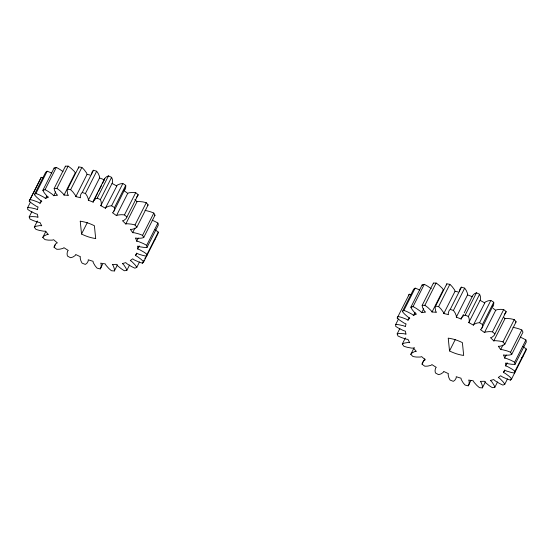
<?xml version="1.0" encoding="UTF-8"?>
<svg xmlns="http://www.w3.org/2000/svg" width="554" height="554" viewBox="0 0 554 554"><rect width="100%" height="100%" fill="white"/><g stroke="black" fill="none" stroke-linecap="round" stroke-linejoin="round"><path stroke-width="0.83" d="M97.781 192.903L93.12 202.12A54.534 27.43 26.8 0 0 88.321 200.236L88.349 199.156A6.877 3.462 26.8 0 0 88.328 198.955L87.165 196.137A27.236 13.698 26.8 0 0 85.932 194.219L85.42 193.526A64.957 32.679 26.8 0 0 82.234 192.515L81.833 192.917A27.236 13.698 26.8 0 0 80.912 194.149L80.261 196.393A6.877 3.462 26.8 0 0 80.282 196.594L80.538 197.764A54.534 27.43 26.8 0 0 75.808 196.615L75.379 195.41A6.877 3.462 26.8 0 0 75.282 195.188L73.142 192.273A27.236 13.698 26.8 0 0 71.328 190.375L70.614 189.703A64.957 32.679 26.8 0 0 67.581 189.212L67.422 189.745A27.236 13.698 26.8 0 0 67.186 191.303L67.588 193.935A6.877 3.462 26.8 0 0 67.692 194.163L68.384 195.41A54.534 27.43 26.8 0 0 64.029 195.084L63.177 193.817A6.877 3.462 26.8 0 0 62.997 193.588L60.026 190.763A27.236 13.698 26.8 0 0 57.741 189.004L56.875 188.402A64.957 32.679 26.8 0 0 54.181 188.457L54.271 189.08A27.236 13.698 26.8 0 0 54.728 190.874L56.162 193.734A6.877 3.462 26.8 0 0 56.342 193.962L57.443 195.223A54.534 27.43 26.8 0 0 53.731 195.721L52.498 194.482A6.877 3.462 26.8 0 0 52.256 194.26L48.634 191.698A27.236 13.698 26.8 0 0 46.024 190.195L45.061 189.69A64.957 32.679 26.8 0 0 42.873 190.292L43.212 190.971A27.236 13.698 26.8 0 0 44.341 192.882L46.716 195.791A6.877 3.462 26.8 0 0 46.958 196.012L48.385 197.196A54.534 27.43 26.8 0 0 45.553 198.498L44.022 197.363A6.877 3.462 26.8 0 0 43.731 197.162L39.687 195.022A27.236 13.698 26.8 0 0 36.917 193.865L35.913 193.498A64.957 32.679 26.8 0 0 34.376 194.606L34.937 195.299A27.236 13.698 26.8 0 0 36.661 197.203L39.826 199.98A6.877 3.462 26.8 0 0 40.123 200.181L41.785 201.22A54.534 27.43 26.8 0 0 40.013 203.242L38.281 202.272A6.877 3.462 26.8 0 0 37.956 202.113L33.746 200.527A27.236 13.698 26.8 0 0 30.989 199.793L30.013 199.578A64.957 32.679 26.8 0 0 29.217 201.13L29.964 201.788A27.236 13.698 26.8 0 0 32.18 203.574L35.941 206.04A6.877 3.462 26.8 0 0 36.259 206.199L38.067 207.03A54.534 27.43 26.8 0 0 37.457 209.647L35.629 208.913A6.877 3.462 26.8 0 0 35.297 208.796L31.176 207.875A27.236 13.698 26.8 0 0 28.614 207.598L27.721 207.556A64.957 32.679 26.8 0 0 27.721 209.447L28.607 210.035A27.236 13.698 26.8 0 0 31.176 211.586L35.29 213.588A6.877 3.462 26.8 0 0 35.622 213.706L37.45 214.266A54.534 27.43 26.8 0 0 38.046 217.313L36.245 216.863A6.877 3.462 26.8 0 0 35.92 216.794L32.16 216.586A27.236 13.698 26.8 0 0 29.937 216.801L29.189 216.926A64.957 32.679 26.8 0 0 29.978 219.038L30.955 219.523A27.236 13.698 26.8 0 0 33.711 220.741L37.921 222.147A6.877 3.462 26.8 0 0 38.247 222.216L39.978 222.479A54.534 27.43 26.8 0 0 41.744 225.762L40.075 225.617A6.877 3.462 26.8 0 0 39.784 225.61L36.612 226.129A27.236 13.698 26.8 0 0 34.881 226.808L34.32 227.105A64.957 32.679 26.8 0 0 35.858 229.308L36.855 229.647A27.236 13.698 26.8 0 0 39.625 230.457L43.676 231.191A6.877 3.462 26.8 0 0 43.967 231.198L45.497 231.15A54.534 27.43 26.8 0 0 48.323 234.46L46.896 234.633A6.877 3.462 26.8 0 0 46.647 234.681L44.265 235.9A27.236 13.698 26.8 0 0 43.136 237.001L42.797 237.444A64.957 32.679 26.8 0 0 44.978 239.598L45.94 239.778A27.236 13.698 26.8 0 0 48.551 240.131L52.18 240.138A6.877 3.462 26.8 0 0 52.422 240.09L53.655 239.723A54.534 27.43 26.8 0 0 57.36 242.86L56.259 243.338A6.877 3.462 26.8 0 0 56.079 243.441L54.638 245.277A27.236 13.698 26.8 0 0 54.174 246.745L54.084 247.299A64.957 32.679 26.8 0 0 56.771 249.272L57.637 249.279A27.236 13.698 26.8 0 0 59.929 249.148L62.907 248.434A6.877 3.462 26.8 0 0 63.08 248.331L63.945 247.673A54.534 27.43 26.8 0 0 68.294 250.436L67.595 251.191A6.877 3.462 26.8 0 0 67.491 251.343L67.082 253.684A27.236 13.698 26.8 0 0 67.311 255.408L67.47 256.052A64.957 32.679 26.8 0 0 70.503 257.714L71.217 257.548A27.236 13.698 26.8 0 0 73.038 256.945L75.178 255.553A6.877 3.462 26.8 0 0 75.282 255.401L75.711 254.494A54.534 27.43 26.8 0 0 80.434 256.71L80.178 257.693A6.877 3.462 26.8 0 0 80.157 257.88L80.801 260.581A27.236 13.698 26.8 0 0 81.715 262.464L82.117 263.15A64.957 32.679 26.8 0 0 85.302 264.403L85.815 264.071A27.236 13.698 26.8 0 0 87.054 263.039L88.225 261.052A6.877 3.462 26.8 0 0 88.245 260.858L88.225 259.764A54.534 27.43 26.8 0 0 93.024 261.287L93.224 262.437A6.877 3.462 26.8 0 0 93.287 262.658L94.949 265.546A27.236 13.698 26.8 0 0 96.486 267.464L97.102 268.15A64.957 32.679 26.8 0 0 100.239 268.912L100.523 268.441A27.236 13.698 26.8 0 0 101.105 267.035L101.23 264.577A6.877 3.462 26.8 0 0 101.167 264.362L100.69 263.143A54.534 27.43 26.8 0 0 105.267 263.884L105.911 265.131A6.877 3.462 26.8 0 0 106.056 265.359L108.626 268.254A27.236 13.698 26.8 0 0 110.696 270.096L111.486 270.74A64.957 32.679 26.8 0 0 114.373 270.954L117.476 264.812M88.321 200.236L99.568 177.966L99.602 176.885A6.877 3.462 26.8 0 0 99.582 176.684L98.418 173.866A27.236 13.698 26.8 0 0 97.179 171.948L96.666 171.255A64.957 32.679 26.8 0 0 93.487 170.244L93.086 170.646A27.236 13.698 26.8 0 0 92.165 171.879L91.507 174.115A6.877 3.462 26.8 0 0 91.521 174.254M463.442 314.43L461.115 319.035A54.534 27.43 26.8 0 0 456.309 317.151L456.337 316.078A6.877 3.462 26.8 0 0 456.323 315.87L455.159 313.052A27.236 13.698 26.8 0 0 453.92 311.14L453.407 310.448A64.957 32.679 26.8 0 0 450.222 309.437L449.82 309.831A27.236 13.698 26.8 0 0 448.906 311.071L448.248 313.308A6.877 3.462 26.8 0 0 448.269 313.509L448.525 314.679A54.534 27.43 26.8 0 0 443.796 313.536L443.373 312.324A6.877 3.462 26.8 0 0 443.269 312.103L441.136 309.187A27.236 13.698 26.8 0 0 439.315 307.29L438.609 306.625A64.957 32.679 26.8 0 0 435.569 306.127L435.409 306.66A27.236 13.698 26.8 0 0 435.174 308.218L435.576 310.849A6.877 3.462 26.8 0 0 435.679 311.078L436.379 312.331A54.534 27.43 26.8 0 0 432.023 311.999L431.164 310.732A6.877 3.462 26.8 0 0 430.984 310.503L428.013 307.678A27.236 13.698 26.8 0 0 425.728 305.926L424.863 305.316A64.957 32.679 26.8 0 0 422.169 305.372L422.259 305.995A27.236 13.698 26.8 0 0 422.723 307.789L424.156 310.649A6.877 3.462 26.8 0 0 424.336 310.877L425.43 312.137A54.534 27.43 26.8 0 0 421.719 312.636L420.486 311.396A6.877 3.462 26.8 0 0 420.244 311.175L416.622 308.613A27.236 13.698 26.8 0 0 414.011 307.11L413.049 306.604A64.957 32.679 26.8 0 0 410.867 307.207L411.2 307.886A27.236 13.698 26.8 0 0 412.328 309.797L414.704 312.705A6.877 3.462 26.8 0 0 414.946 312.927L416.373 314.111A54.534 27.43 26.8 0 0 413.54 315.413L412.01 314.277A6.877 3.462 26.8 0 0 411.719 314.076L407.675 311.937A27.236 13.698 26.8 0 0 404.905 310.78L403.908 310.413A64.957 32.679 26.8 0 0 402.363 311.521L402.924 312.214A27.236 13.698 26.8 0 0 404.649 314.118L407.82 316.895A6.877 3.462 26.8 0 0 408.111 317.096L409.78 318.135A54.534 27.43 26.8 0 0 408 320.157L406.269 319.194A6.877 3.462 26.8 0 0 405.944 319.028L401.733 317.449A27.236 13.698 26.8 0 0 398.977 316.708L398.001 316.493A64.957 32.679 26.8 0 0 397.204 318.044L397.952 318.702A27.236 13.698 26.8 0 0 400.168 320.489L403.928 322.954A6.877 3.462 26.8 0 0 404.254 323.12L406.054 323.945A54.534 27.43 26.8 0 0 405.445 326.562L403.624 325.828A6.877 3.462 26.8 0 0 403.284 325.71L399.171 324.789A27.236 13.698 26.8 0 0 396.602 324.519L395.708 324.471A64.957 32.679 26.8 0 0 395.708 326.361L396.595 326.95A27.236 13.698 26.8 0 0 399.164 328.501L403.277 330.503A6.877 3.462 26.8 0 0 403.617 330.62L405.438 331.188A54.534 27.43 26.8 0 0 406.04 334.228L404.233 333.778A6.877 3.462 26.8 0 0 403.908 333.709L400.147 333.501A27.236 13.698 26.8 0 0 397.924 333.716L397.176 333.84A64.957 32.679 26.8 0 0 397.966 335.959L398.942 336.437A27.236 13.698 26.8 0 0 401.698 337.656L405.916 339.069A6.877 3.462 26.8 0 0 406.234 339.131L407.973 339.394A54.534 27.43 26.8 0 0 409.738 342.677L408.069 342.531A6.877 3.462 26.8 0 0 407.772 342.524L404.6 343.044A27.236 13.698 26.8 0 0 402.869 343.722L402.308 344.02A64.957 32.679 26.8 0 0 403.845 346.222L404.849 346.562A27.236 13.698 26.8 0 0 407.612 347.372L411.664 348.106A6.877 3.462 26.8 0 0 411.954 348.113L413.485 348.064A54.534 27.43 26.8 0 0 416.31 351.375L414.884 351.548A6.877 3.462 26.8 0 0 414.641 351.596L412.259 352.815A27.236 13.698 26.8 0 0 411.123 353.923L410.784 354.359A64.957 32.679 26.8 0 0 412.965 356.513L413.928 356.693A27.236 13.698 26.8 0 0 416.539 357.046L420.167 357.053A6.877 3.462 26.8 0 0 420.41 357.005L421.649 356.637A54.534 27.43 26.8 0 0 425.354 359.775L424.253 360.252A6.877 3.462 26.8 0 0 424.073 360.356L422.633 362.198A27.236 13.698 26.8 0 0 422.162 363.659L422.072 364.22A64.957 32.679 26.8 0 0 424.766 366.187L425.631 366.194A27.236 13.698 26.8 0 0 427.917 366.062L430.894 365.349A6.877 3.462 26.8 0 0 431.074 365.245L431.933 364.587A54.534 27.43 26.8 0 0 436.282 367.35L435.582 368.105A6.877 3.462 26.8 0 0 435.479 368.258L435.07 370.598A27.236 13.698 26.8 0 0 435.299 372.33L435.458 372.967A64.957 32.679 26.8 0 0 438.491 374.629L439.204 374.462A27.236 13.698 26.8 0 0 441.026 373.86L443.165 372.468A6.877 3.462 26.8 0 0 443.269 372.316L443.699 371.415A54.534 27.43 26.8 0 0 448.428 373.625L448.165 374.608A6.877 3.462 26.8 0 0 448.144 374.802L448.795 377.496A27.236 13.698 26.8 0 0 449.703 379.379L450.104 380.072A64.957 32.679 26.8 0 0 453.29 381.318L453.802 380.993A27.236 13.698 26.8 0 0 455.042 379.954L456.219 377.966A6.877 3.462 26.8 0 0 456.24 377.773L456.212 376.678A54.534 27.43 26.8 0 0 461.011 378.202L461.212 379.358A6.877 3.462 26.8 0 0 461.274 379.573L462.936 382.461A27.236 13.698 26.8 0 0 464.474 384.379L465.09 385.065A64.957 32.679 26.8 0 0 468.227 385.826L468.511 385.355A27.236 13.698 26.8 0 0 469.093 383.95L469.217 381.491A6.877 3.462 26.8 0 0 469.155 381.277L468.677 380.058A54.534 27.43 26.8 0 0 473.255 380.806L473.905 382.045A6.877 3.462 26.8 0 0 474.044 382.274L476.62 385.169A27.236 13.698 26.8 0 0 478.684 387.011L479.48 387.655A64.957 32.679 26.8 0 0 482.368 387.869L485.47 381.727M456.309 317.151L467.562 294.88L467.59 293.8A6.877 3.462 26.8 0 0 467.569 293.599L466.406 290.781A27.236 13.698 26.8 0 0 465.173 288.863L464.661 288.17A64.957 32.679 26.8 0 0 461.475 287.159L461.073 287.561A27.236 13.698 26.8 0 0 460.152 288.793L459.598 290.144M114.373 270.954L114.415 270.373A27.236 13.698 26.8 0 0 114.297 268.683L113.376 265.92A6.877 3.462 26.8 0 0 113.231 265.691L112.323 264.424A54.534 27.43 26.8 0 0 116.395 264.341L117.448 265.601A6.877 3.462 26.8 0 0 117.656 265.83L120.98 268.545A27.236 13.698 26.8 0 0 123.445 270.186L124.366 270.747A64.957 32.679 26.8 0 0 126.824 270.414L129.539 265.034M482.368 387.869L482.402 387.294A27.236 13.698 26.8 0 0 482.292 385.605L481.364 382.835A6.877 3.462 26.8 0 0 481.218 382.606L480.318 381.339A54.534 27.43 26.8 0 0 484.383 381.256L485.436 382.516A6.877 3.462 26.8 0 0 485.643 382.745L488.967 385.459A27.236 13.698 26.8 0 0 491.433 387.101L492.354 387.661A64.957 32.679 26.8 0 0 494.819 387.329L497.534 381.955M459.536 290.455L459.501 291.037M93.12 202.12L93.328 201.109A6.877 3.462 26.8 0 1 93.391 200.943L104.72 178.506L106.313 176.961A27.236 13.698 26.8 0 1 107.85 176.137L108.473 175.888A64.957 32.679 26.8 0 1 111.603 177.356L111.887 178.021A27.236 13.698 26.8 0 1 112.462 179.842L112.58 182.384A6.877 3.462 26.8 0 1 112.517 182.557L100.786 205.707A54.534 27.43 26.8 0 1 105.357 208.214L106.008 207.425A6.877 3.462 26.8 0 1 106.153 207.3L108.729 206.233A27.236 13.698 26.8 0 1 110.8 205.866L111.596 205.783A64.957 32.679 26.8 0 1 114.484 207.612L114.519 208.221A27.236 13.698 26.8 0 1 114.394 209.828L113.466 211.94A6.877 3.462 26.8 0 1 113.321 212.064L112.414 212.688A54.534 27.43 26.8 0 1 116.472 215.658L117.531 215.146A6.877 3.462 26.8 0 1 117.739 215.063L121.07 214.71A27.236 13.698 26.8 0 1 123.535 214.82L124.463 214.917A64.957 32.679 26.8 0 1 126.914 216.995L126.7 217.5A27.236 13.698 26.8 0 1 125.897 218.788L123.964 220.333A6.877 3.462 26.8 0 1 123.75 220.409L122.476 220.734A54.534 27.43 26.8 0 1 125.772 223.989L127.164 223.774A6.877 3.462 26.8 0 1 127.434 223.754L131.305 224.128A27.236 13.698 26.8 0 1 134.013 224.716L135.003 224.979A64.957 32.679 26.8 0 1 136.873 227.175L136.423 227.542A27.236 13.698 26.8 0 1 134.982 228.442L132.177 229.321A6.877 3.462 26.8 0 1 131.907 229.342L130.349 229.356A54.534 27.43 26.8 0 1 132.662 232.68L134.31 232.784A6.877 3.462 26.8 0 1 134.615 232.819L138.784 233.906A27.236 13.698 26.8 0 1 141.568 234.924L142.565 235.339A64.957 32.679 26.8 0 1 143.735 237.514L143.071 237.728A27.236 13.698 26.8 0 1 141.083 238.172L137.586 238.331A6.877 3.462 26.8 0 1 137.274 238.296L135.529 237.998A54.534 27.43 26.8 0 1 136.72 241.184L138.514 241.599A6.877 3.462 26.8 0 1 138.846 241.689L143.043 243.414A27.236 13.698 26.8 0 1 145.723 244.806L146.665 245.346A64.957 32.679 26.8 0 1 147.059 247.361L146.235 247.409A27.236 13.698 26.8 0 1 143.818 247.375L139.85 246.807A6.877 3.462 26.8 0 1 139.518 246.717L137.69 246.114A54.534 27.43 26.8 0 1 137.683 248.968L139.511 249.667A6.877 3.462 26.8 0 1 139.843 249.812L143.811 252.063A27.236 13.698 26.8 0 1 146.221 253.746L147.045 254.376A64.957 32.679 26.8 0 1 146.644 256.107L145.702 255.976A27.236 13.698 26.8 0 1 143.022 255.47L138.825 254.21A6.877 3.462 26.8 0 1 138.493 254.064L136.7 253.206A54.534 27.43 26.8 0 1 135.495 255.546L137.247 256.488A6.877 3.462 26.8 0 1 137.558 256.668L141.048 259.314A27.236 13.698 26.8 0 1 143.036 261.169L143.694 261.855A64.957 32.679 26.8 0 1 142.517 263.192L141.519 262.901A27.236 13.698 26.8 0 1 138.735 261.945L134.574 260.068A6.877 3.462 26.8 0 1 134.262 259.888L132.621 258.829A54.534 27.43 26.8 0 1 130.294 260.505L131.852 261.627A6.877 3.462 26.8 0 1 132.129 261.834L134.92 264.701A27.236 13.698 26.8 0 1 136.36 266.626L136.81 267.312A64.957 32.679 26.8 0 1 134.934 268.178L133.943 267.734A27.236 13.698 26.8 0 1 131.229 266.398L127.365 264.029A6.877 3.462 26.8 0 1 127.095 263.815L125.703 262.617A54.534 27.43 26.8 0 1 122.406 263.524L123.68 264.757A6.877 3.462 26.8 0 1 123.895 264.985L125.813 267.894A27.236 13.698 26.8 0 1 126.617 269.756L126.824 270.414M102.435 183.686L104.443 179.51M104.512 179.177L104.574 178.838A6.877 3.462 26.8 0 1 104.637 178.665L104.72 178.506M461.115 319.035L461.316 318.031A6.877 3.462 26.8 0 1 461.378 317.858L463.047 316.154A27.236 13.698 26.8 0 1 464.591 315.323L465.208 315.074L476.461 292.803A64.957 32.679 26.8 0 1 479.591 294.271L479.875 294.943A27.236 13.698 26.8 0 1 480.45 296.757L480.574 299.298A6.877 3.462 26.8 0 1 480.505 299.472L468.774 322.622A54.534 27.43 26.8 0 1 473.351 325.129L473.995 324.346A6.877 3.462 26.8 0 1 474.141 324.215L476.724 323.148A27.236 13.698 26.8 0 1 478.794 322.781L479.584 322.698A64.957 32.679 26.8 0 1 482.472 324.533L482.506 325.136A27.236 13.698 26.8 0 1 482.389 326.742L481.454 328.854A6.877 3.462 26.8 0 1 481.308 328.979L480.401 329.602A54.534 27.43 26.8 0 1 484.466 332.573L485.519 332.061A6.877 3.462 26.8 0 1 485.733 331.984L489.057 331.624A27.236 13.698 26.8 0 1 491.53 331.735L492.451 331.832A64.957 32.679 26.8 0 1 494.909 333.91L494.687 334.415A27.236 13.698 26.8 0 1 493.884 335.71L491.959 337.248A6.877 3.462 26.8 0 1 491.744 337.324L490.47 337.656A54.534 27.43 26.8 0 1 493.759 340.904L495.151 340.696A6.877 3.462 26.8 0 1 495.421 340.668L499.293 341.049A27.236 13.698 26.8 0 1 502 341.631L502.99 341.894A64.957 32.679 26.8 0 1 504.867 344.089L504.41 344.456A27.236 13.698 26.8 0 1 502.97 345.357L500.172 346.236A6.877 3.462 26.8 0 1 499.902 346.257L498.337 346.271A54.534 27.43 26.8 0 1 500.65 349.595L502.298 349.699A6.877 3.462 26.8 0 1 502.61 349.74L506.771 350.821A27.236 13.698 26.8 0 1 509.555 351.838L510.553 352.254A64.957 32.679 26.8 0 1 511.723 354.428L511.065 354.643A27.236 13.698 26.8 0 1 509.071 355.093L505.58 355.252A6.877 3.462 26.8 0 1 505.269 355.211L503.517 354.913A54.534 27.43 26.8 0 1 504.708 358.099L506.501 358.514A6.877 3.462 26.8 0 1 506.834 358.611L511.03 360.329A27.236 13.698 26.8 0 1 513.71 361.727L514.652 362.261A64.957 32.679 26.8 0 1 515.047 364.283L514.223 364.324A27.236 13.698 26.8 0 1 511.813 364.29L507.838 363.722A6.877 3.462 26.8 0 1 507.506 363.632L505.677 363.029A54.534 27.43 26.8 0 1 505.67 365.882L507.506 366.589A6.877 3.462 26.8 0 1 507.831 366.727L511.806 368.978A27.236 13.698 26.8 0 1 514.209 370.661L515.04 371.291A64.957 32.679 26.8 0 1 514.638 373.022L513.697 372.89A27.236 13.698 26.8 0 1 511.01 372.385L506.813 371.125A6.877 3.462 26.8 0 1 506.481 370.979L504.687 370.127A54.534 27.43 26.8 0 1 503.489 372.461L505.234 373.403A6.877 3.462 26.8 0 1 505.546 373.583L509.036 376.228A27.236 13.698 26.8 0 1 511.023 378.084L511.681 378.77A64.957 32.679 26.8 0 1 510.504 380.106L509.507 379.815A27.236 13.698 26.8 0 1 506.723 378.86L502.561 376.983A6.877 3.462 26.8 0 1 502.249 376.803L500.608 375.744A54.534 27.43 26.8 0 1 498.288 377.419L499.846 378.541A6.877 3.462 26.8 0 1 500.117 378.749L502.907 381.616A27.236 13.698 26.8 0 1 504.348 383.541L504.798 384.227A64.957 32.679 26.8 0 1 502.921 385.092L501.931 384.649A27.236 13.698 26.8 0 1 499.223 383.313L495.359 380.944A6.877 3.462 26.8 0 1 495.089 380.73L493.697 379.532A54.534 27.43 26.8 0 1 490.394 380.439L491.668 381.671A6.877 3.462 26.8 0 1 491.883 381.9L493.801 384.808A27.236 13.698 26.8 0 1 494.604 386.671L494.819 387.329M464.217 312.892L472.569 295.753A6.877 3.462 26.8 0 1 472.631 295.587L474.3 293.876A27.236 13.698 26.8 0 1 475.844 293.052L476.461 292.803M75.808 196.615L87.061 174.344L86.632 173.139A6.877 3.462 26.8 0 0 86.528 172.91L84.395 170.002A27.236 13.698 26.8 0 0 82.581 168.104L81.867 167.433A64.957 32.679 26.8 0 0 78.834 166.941L78.668 167.474A27.236 13.698 26.8 0 0 78.55 168.021M443.796 313.536L455.049 291.259L454.619 290.054A6.877 3.462 26.8 0 0 454.515 289.832L452.383 286.917A27.236 13.698 26.8 0 0 450.568 285.019L449.855 284.347A64.957 32.679 26.8 0 0 446.822 283.856L446.663 284.389A27.236 13.698 26.8 0 0 446.538 284.936M116.472 215.658L127.725 193.388L128.777 192.868A6.877 3.462 26.8 0 1 128.992 192.792L132.323 192.439A27.236 13.698 26.8 0 1 134.788 192.55L135.709 192.647A64.957 32.679 26.8 0 1 138.168 194.724L137.953 195.223A27.236 13.698 26.8 0 1 137.143 196.518L136.554 197.162M484.466 332.573L495.712 310.302L496.772 309.79A6.877 3.462 26.8 0 1 496.98 309.707L500.31 309.354A27.236 13.698 26.8 0 1 502.776 309.464L503.704 309.561A64.957 32.679 26.8 0 1 506.155 311.639L505.941 312.144A27.236 13.698 26.8 0 1 505.13 313.432L504.299 314.291M113.951 211.226L125.647 187.557A27.236 13.698 26.8 0 0 125.765 185.95L125.73 185.341A64.957 32.679 26.8 0 0 122.85 183.512L122.053 183.596A27.236 13.698 26.8 0 0 119.983 183.963L117.4 185.029A6.877 3.462 26.8 0 0 117.261 185.154L105.357 208.214M481.938 328.148L493.635 304.471A27.236 13.698 26.8 0 0 493.759 302.865L493.725 302.255A64.957 32.679 26.8 0 0 490.837 300.427L490.041 300.51A27.236 13.698 26.8 0 0 487.97 300.877L485.394 301.944A6.877 3.462 26.8 0 0 485.249 302.068L473.351 325.129M29.217 201.13L40.463 178.859A64.957 32.679 26.8 0 1 41.259 177.308L42.236 177.522A27.236 13.698 26.8 0 1 43.226 177.765M30.013 199.578L41.259 177.308M27.721 207.556L30.435 202.182M34.376 194.606L45.629 172.336A64.957 32.679 26.8 0 1 47.166 171.221L48.163 171.595A27.236 13.698 26.8 0 1 50.933 172.751L51.702 173.104M35.913 193.498L47.166 171.221M29.189 216.926L31.903 211.552M42.873 190.292L54.126 168.021A64.957 32.679 26.8 0 1 56.314 167.419L57.277 167.924A27.236 13.698 26.8 0 1 59.88 169.427L62.983 171.553M45.061 189.69L56.314 167.419M40.013 203.242L41.176 200.936M45.553 198.498L46.716 196.199M34.32 227.105L37.423 220.963M54.181 188.457L65.434 166.186A64.957 32.679 26.8 0 1 68.128 166.131L68.987 166.733A27.236 13.698 26.8 0 1 71.272 168.485L74.25 171.318A6.877 3.462 26.8 0 1 74.423 171.546L75.282 172.806L64.029 195.084M56.875 188.402L68.128 166.131M53.731 195.721L55.67 191.885M42.797 237.444L45.899 231.302M67.581 189.212L78.834 166.941M70.614 189.703L81.867 167.433M54.084 247.299L55.248 245M82.234 192.515L93.487 170.244M85.42 193.526L96.666 171.255M98.557 191.365L101.659 185.223M93.467 200.777L95.059 199.232A27.236 13.698 26.8 0 1 96.604 198.408L97.22 198.159L108.473 175.888M87.352 222.5L81.535 234.017L80.247 221.233M100.786 205.707L101.264 204.828A6.877 3.462 26.8 0 0 101.334 204.655L101.209 202.113A27.236 13.698 26.8 0 0 100.634 200.299L100.35 199.627L111.603 177.356M111.596 205.783L122.85 183.512M114.484 207.612L125.73 185.341M124.463 214.917L135.709 192.647M100.239 268.912L102.566 264.3M126.914 216.995L138.168 194.724M125.772 223.989L137.018 201.711L138.417 201.504A6.877 3.462 26.8 0 1 138.687 201.483L142.551 201.857A27.236 13.698 26.8 0 1 145.266 202.445L146.256 202.709A64.957 32.679 26.8 0 1 148.126 204.897L136.873 227.175M135.003 224.979L146.256 202.709M132.662 232.68L134.989 228.068M136.72 241.184L138.271 238.109M142.565 235.339L153.811 213.068L152.814 212.653A27.236 13.698 26.8 0 0 150.03 211.628L145.868 210.548A6.877 3.462 26.8 0 0 145.557 210.513L145.01 210.478M137.683 248.968L139.234 245.9M143.735 237.514L154.982 215.243A64.957 32.679 26.8 0 0 153.811 213.068M135.495 255.546L136.658 253.24M146.665 245.346L157.911 223.075L156.976 222.535A27.236 13.698 26.8 0 0 154.289 221.143L152.205 220.194M136.81 267.312L139.525 261.938M147.059 247.361L158.312 225.09A64.957 32.679 26.8 0 0 157.911 223.075M142.517 263.192L144.068 260.124M144.843 258.586L145.619 257.049M147.045 254.376L158.299 232.098L157.475 231.475A27.236 13.698 26.8 0 0 155.065 229.792M143.694 261.855L157.897 233.836A64.957 32.679 26.8 0 0 158.299 232.098M397.204 318.044L409.254 294.222L410.23 294.437A27.236 13.698 26.8 0 1 411.213 294.68M395.708 324.471L398.43 319.097M402.363 311.521L413.616 289.25A64.957 32.679 26.8 0 1 415.154 288.142L416.158 288.509A27.236 13.698 26.8 0 1 418.928 289.666L419.69 290.019M403.908 310.413L415.154 288.142M397.176 333.84L399.891 328.467M410.867 307.207L422.113 284.936A64.957 32.679 26.8 0 1 424.302 284.334L425.264 284.839A27.236 13.698 26.8 0 1 427.875 286.342L431.241 288.682M413.049 306.604L424.302 284.334M408 320.157L409.164 317.851M413.54 315.413L415.091 312.345M402.308 344.02L405.417 337.878M422.169 305.372L433.422 283.101A64.957 32.679 26.8 0 1 436.116 283.046L436.981 283.648A27.236 13.698 26.8 0 1 439.267 285.407L442.237 288.232A6.877 3.462 26.8 0 1 442.417 288.461L443.269 289.728L432.023 311.999M424.863 305.316L436.116 283.046M421.719 312.636L423.658 308.8M410.784 354.359L414.281 347.448M435.569 306.127L446.822 283.856M438.609 306.625L449.855 284.347M422.072 364.22L424.786 358.84M450.222 309.437L461.475 287.159M453.407 310.448L464.661 288.17M449.523 350.931L448.234 338.148A25.823 12.991 26.8 0 1 462.396 342.628L463.677 355.433A25.823 12.991 26.8 0 1 449.516 350.952L455.34 339.415M468.774 322.622L469.259 321.742A6.877 3.462 26.8 0 0 469.321 321.576L469.203 319.035A27.236 13.698 26.8 0 0 468.629 317.213L468.345 316.542L479.591 294.271M479.584 322.698L490.837 300.427M482.472 324.533L493.725 302.255M492.451 331.832L503.704 309.561M468.227 385.826L470.942 380.453M494.909 333.91L506.155 311.639M493.759 340.904L505.013 318.633L506.404 318.418A6.877 3.462 26.8 0 1 506.675 318.398L510.539 318.772A27.236 13.698 26.8 0 1 513.253 319.36L514.244 319.623A64.957 32.679 26.8 0 1 516.113 321.819L504.867 344.089M502.99 341.894L514.244 319.623M500.65 349.595L502.977 344.983M504.708 358.099L506.259 355.024M510.553 352.254L521.806 329.983L520.808 329.568A27.236 13.698 26.8 0 0 518.025 328.55L513.856 327.462A6.877 3.462 26.8 0 0 513.551 327.428L512.997 327.393M505.67 365.882L507.229 362.815M511.723 354.428L522.976 332.158A64.957 32.679 26.8 0 0 521.806 329.983M503.489 372.461L504.652 370.155M514.652 362.261L525.905 339.99L524.963 339.45A27.236 13.698 26.8 0 0 522.284 338.058L520.199 337.116M504.798 384.227L507.512 378.853M515.047 364.283L526.3 342.005A64.957 32.679 26.8 0 0 525.905 339.99M510.504 380.106L511.28 378.576M514.382 372.426L526.286 349.02L525.462 348.39A27.236 13.698 26.8 0 0 523.052 346.707M511.681 378.77L525.885 350.751A64.957 32.679 26.8 0 0 526.286 349.02M125.197 188.956L124.712 189.662A6.877 3.462 26.8 0 1 124.574 189.793L124.269 190.001M493.185 305.87L492.831 306.438M147.676 205.271L148.126 204.897M515.663 322.186L516.113 321.819M492.257 306.916L492.561 306.708A6.877 3.462 26.8 0 0 492.658 306.625M154.324 215.451L154.982 215.243M422.113 284.936L422.453 285.615M54.126 168.021L54.458 168.7M433.422 283.101L433.512 283.724M65.434 166.186L65.517 166.809M95.683 238.518L94.395 225.727A25.823 12.991 26.8 0 0 80.233 221.205M465.208 315.074A64.957 32.679 26.8 0 1 468.345 316.542M522.934 356.499A64.957 32.679 26.8 0 1 521.757 357.836M408.457 295.774A64.957 32.679 26.8 0 1 409.254 294.222M455.049 291.259A54.534 27.43 26.8 0 1 458.193 291.993M467.562 294.88A54.534 27.43 26.8 0 1 472.361 296.764M480.027 300.351A54.534 27.43 26.8 0 1 484.598 302.858M493.032 308.301A54.534 27.43 26.8 0 1 495.712 310.302M503.953 317.539A54.534 27.43 26.8 0 1 505.013 318.633M97.22 198.159A64.957 32.679 26.8 0 1 100.35 199.627M95.697 238.539A25.823 12.991 26.8 0 1 81.521 234.037M154.94 239.577A64.957 32.679 26.8 0 1 154.178 240.484M87.061 174.344A54.534 27.43 26.8 0 1 90.198 175.078M99.568 177.966A54.534 27.43 26.8 0 1 104.374 179.849M112.033 183.436A54.534 27.43 26.8 0 1 116.61 185.936M123.667 190.417A54.534 27.43 26.8 0 1 127.725 193.388M134.864 199.544A54.534 27.43 26.8 0 1 137.018 201.711"/></g></svg>
